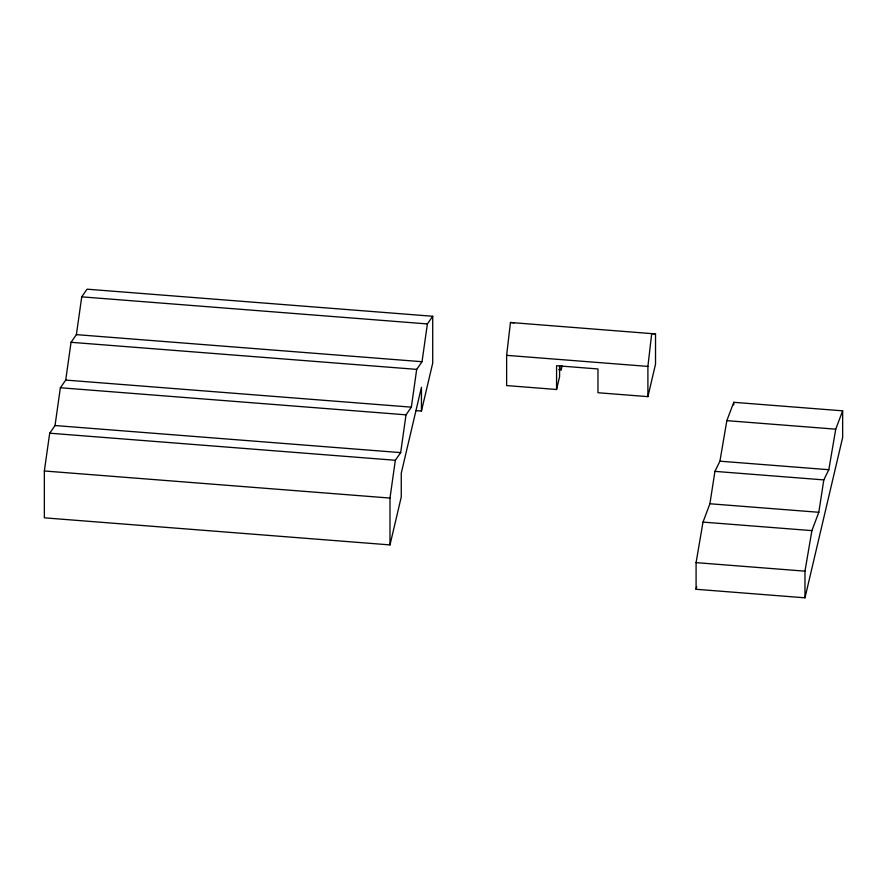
<?xml version="1.0" encoding="UTF-8"?>
<svg xmlns="http://www.w3.org/2000/svg" width="887" height="887" viewBox="0 0 887 887"><rect width="100%" height="100%" fill="white"/><g stroke="black" fill="none" stroke-linecap="round" stroke-linejoin="round"><path stroke-width="1.33" d="M506.632 355.343L510.446 322.491L655.526 333.922L655.526 364.169L647.898 396.644L597.96 392.73L597.96 368.959L556.57 365.71L556.57 389.493L506.632 385.579L506.632 355.343L647.898 366.409L647.898 396.644M647.898 366.409L651.712 333.556L655.526 333.922M421.447 411.036L421.447 387.264L401.257 473.192L401.257 496.975L389.992 544.906L44.35 517.831L44.35 470.986L49.694 433.2L55.027 425.538L60.371 387.752L65.716 380.079L71.049 342.304L76.393 334.632L81.737 296.846L87.07 289.184L432.712 316.26L432.712 363.116L421.447 411.036L415.948 410.614M389.992 544.906L389.992 498.062L395.336 460.275L400.669 452.614L406.013 414.828L411.357 407.155L416.69 369.38L422.035 361.708L427.379 323.932L432.712 316.26M709.91 503.761L714.922 471.374L719.922 461.185L726.841 420.649L733.76 402.31L842.65 410.836L842.65 437.491L804.975 597.816L696.084 589.278L696.084 562.635L703.003 522.099L709.91 503.761L818.812 512.287L823.812 479.9L828.813 469.711L835.731 429.175L842.65 410.836M804.975 597.816L804.975 571.161L811.893 530.626L818.812 512.287M556.57 389.493L559.586 376.665L559.586 366.087M558.677 369.646L561.183 369.846L562.092 365.998M696.084 589.278L696.705 586.606M81.737 296.846L427.379 323.932M76.393 334.632L422.035 361.708M71.049 342.304L416.69 369.38M726.841 420.649L835.731 429.175M65.716 380.079L411.357 407.155M60.371 387.752L406.013 414.828M719.922 461.185L828.813 469.711M714.922 471.374L823.812 479.9M55.027 425.538L400.669 452.614M49.694 433.2L395.336 460.275M703.003 522.099L811.893 530.626M44.35 470.986L389.992 498.062M696.084 562.635L804.975 571.161M510.446 322.491L514.26 322.857M733.76 402.31L733.76 404.971M561.183 365.876L561.183 369.846"/></g></svg>
